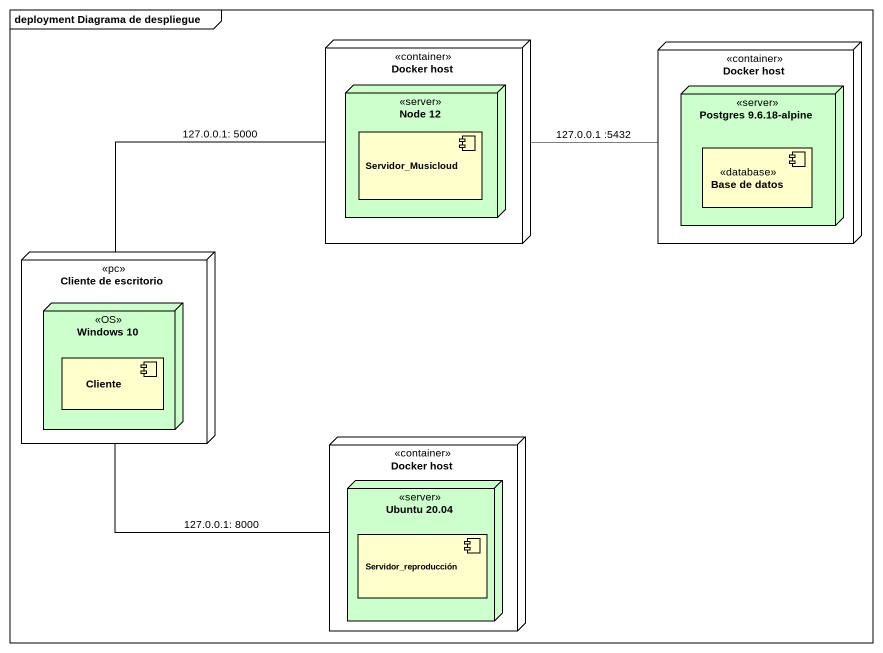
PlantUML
@startuml
mainframe deployment Diagrama de despliegue
node "Docker host" as Docker_host <<container>> {
  node "Node 12" as Node_12 <<server>> #CCFFCC {
    component Servidor_Musicloud
  }
}
node "Docker host" as Docker_host_2 <<container>> {
  node "Postgres 9.6.18-alpine" as Postgres_9_6_18_alpine <<server>> #CCFFCC {
    component "Base de datos" as Base_de_datos <<database>>
  }
}
node "Cliente de escritorio" as Cliente_de_escritorio <<pc>> {
  node "Windows 10" as Windows_10 <<OS>> #CCFFCC {
    component Cliente
  }
}
node "Docker host" as Docker_host_3 <<container>> {
  node "Ubuntu 20.04" as Ubuntu_20_04 <<server>> #CCFFCC {
    component Servidor_reproducción
  }
}
Docker_host -right- Docker_host_2 : 127.0.0.1 :5432
Cliente_de_escritorio -up- Docker_host : 127.0.0.1: 5000
Cliente_de_escritorio -- Docker_host_3 : 127.0.0.1: 8000
@enduml
